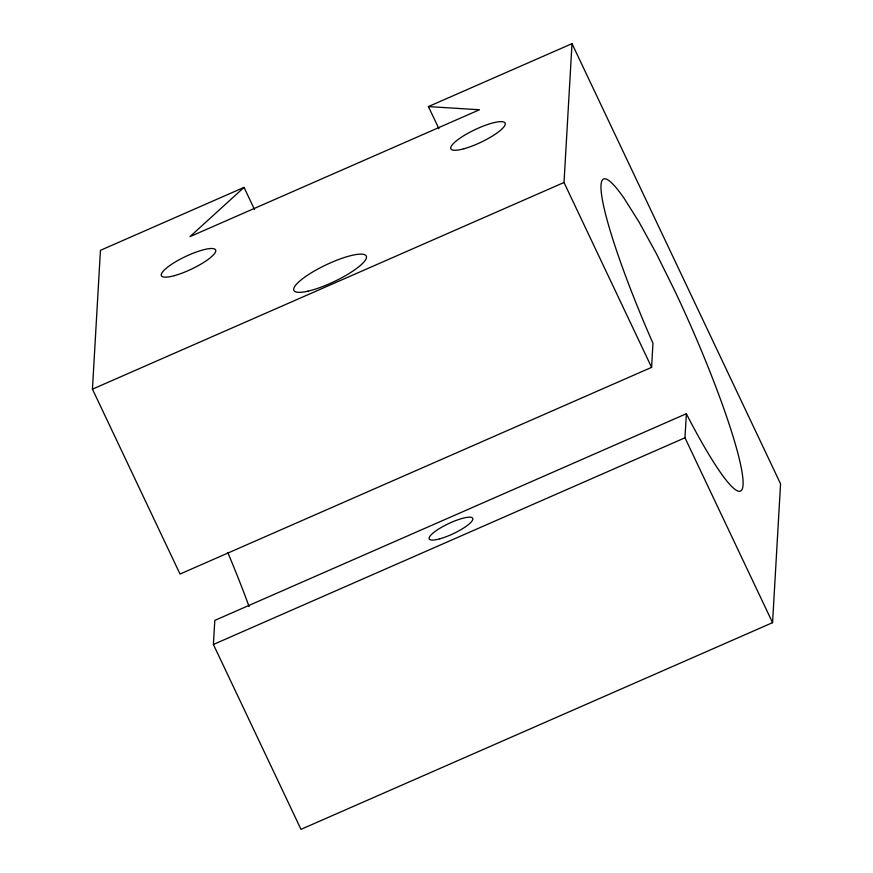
<?xml version="1.0" encoding="UTF-8"?>
<svg xmlns="http://www.w3.org/2000/svg" width="873" height="873" viewBox="0 0 873 873"><rect width="100%" height="100%" fill="white"/><g stroke="black" fill="none" stroke-linecap="round" stroke-linejoin="round"><path stroke-width="1.31" d="M254.545 209.553L244.036 187.389L100.439 250.333L92.44 389.162L180.024 574.041L651.596 367.358L652.96 343.176L651.334 339.575A170.257 20.821 66.3 0 1 623.846 197.92L638.938 221.84L656.3 253.476L674.731 290.698A170.257 20.821 66.3 0 1 742.803 477.826A170.257 20.821 66.3 0 1 688.033 417.043L686.385 413.715L214.813 620.397L213.394 644.47L300.989 829.35L772.561 622.667L780.56 483.838L572.011 43.65L428.414 106.582L438.923 128.746M651.596 367.358L564.013 182.49L572.011 43.65M772.561 622.667L684.967 437.788L686.385 413.715M244.036 187.389L189.965 236.648L479.463 109.769L428.414 106.582M92.44 389.162L564.013 182.49M213.394 644.47L684.967 437.788M227.766 552.456A170.257 20.821 66.3 0 1 249.067 606.539M439.763 538.837A24.04 5.554 -25.3 0 0 472.86 519.031A24.04 5.554 -25.3 0 0 440.407 527.958A24.04 5.554 -25.3 0 0 439.763 538.837M308.06 291.156A40.06 9.287 -25.4 0 0 366.18 258.539A40.06 9.287 -25.4 0 0 315.873 270.139A40.06 9.287 -25.4 0 0 308.06 291.156M174.414 275.65A30.042 6.973 -25.4 0 0 215.773 250.889A30.042 6.973 -25.4 0 0 175.2 262.031A30.042 6.973 -25.4 0 0 174.414 275.65M463.912 148.77A30.042 6.973 -25.4 0 0 505.271 124.01A30.042 6.973 -25.4 0 0 464.698 135.151A30.042 6.973 -25.4 0 0 463.912 148.77"/></g></svg>
